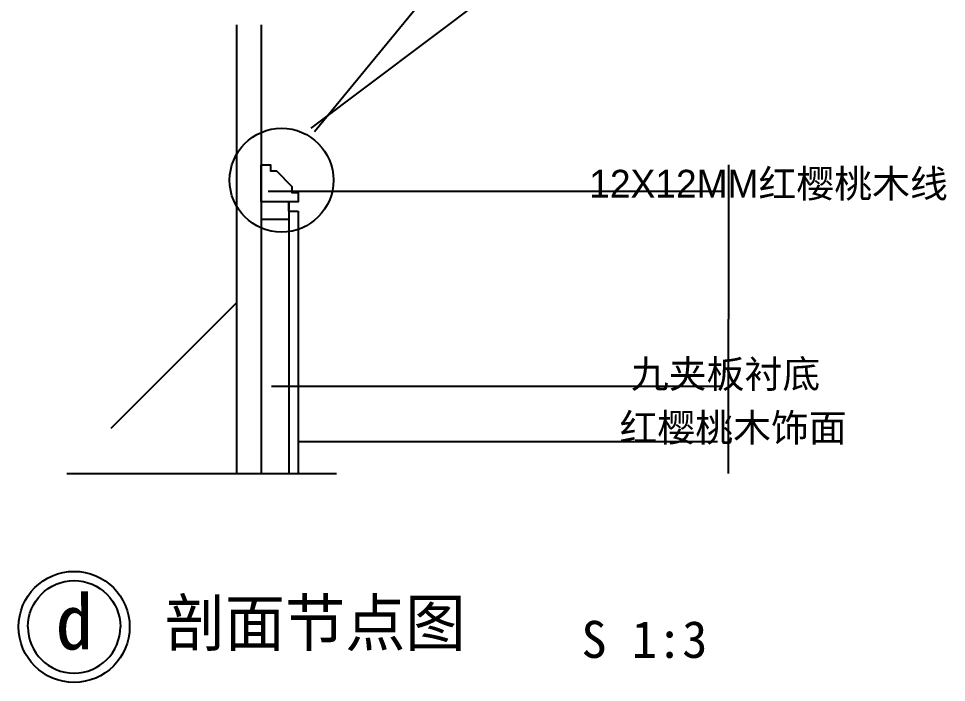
# Model space of a CAD drawing. Header units: metres. Extents: x -108198 to -106193, y -85199 to -82777.
# Drawn here: x -108198 to -106193, y -85199 to -83765 of the extents above; entities that cross this region are included whole.
import ezdxf

# ---------------------------------------------------------------- set-up
doc = ezdxf.new("R2010")
doc.units = ezdxf.units.M
for name, color, linetype in [('10', 8, 'Continuous'), ('15', 2, 'Continuous'), ('16', 3, 'Continuous'), ('17', 1, 'Continuous'), ('18', 4, 'Continuous'), ('19', 8, 'Continuous'), ('20', 1, 'Continuous'), ('7', 7, 'Continuous'), ('8', 7, 'Continuous'), ('细线', 1, 'Continuous'), ('轮廓线', 2, 'Continuous')]:
    doc.layers.add(name, color=color, linetype=linetype)
doc.dimstyles.get("Standard").update_dxf_attribs({"dimtxt": 2.5, "dimasz": 2.5, "dimexe": 1.25, "dimexo": 0.625, "dimtad": 1, "dimcen": 2.5, "dimazin": 3, "dimtfac": 1, "dimtmove": 0, "dimatfit": 3})

# ---------------------------------------------------------------- blocks, each defined once
blk = doc.blocks.new('HY-4')
at = {"layer": '20'}
for points in [[(-5, 0, -1), (5, 0, -1)], [(-5, 0, 1), (5, 0, 1)]]:
    blk.add_lwpolyline(points, format="xyb", dxfattribs=at)
blk.add_circle((0, 0), 6, dxfattribs=at)
blk.add_circle((0, 0), 6, dxfattribs=at)
blk = doc.blocks.new('_CLOSEDFILLED')
at = {"color": 0, "linetype": 'BYBLOCK'}
blk.add_solid([(-1, 0.2), (0, 0), (-1, -0.2)], dxfattribs=at)
blk = doc.blocks.new('*D1')
for p, q in [((-106664.17, -84081.09), (-106664.17, -84414.42)), ((-106664.42, -84414.42), (-106664.67, -84414.42)), ((-106664.17, -84747.75), (-106664.17, -84414.42)), ((-106664.17, -84414.42), (-106664.17, -84414.42)), ((-106663.92, -84414.42), (-106663.67, -84414.42))]:
    blk.add_line(p, q)
at = {"layer": 'Defpoints'}
for p in [(-106664.17, -84081.09), (-106664.17, -84414.42), (-106664.17, -84747.75)]:
    blk.add_point(p, dxfattribs=at)
at = {"layer": '7', "xscale": 0.25, "yscale": 0.25}
blk.add_blockref('_CLOSEDFILLED', (-106664.17, -84414.42), dxfattribs=at)
at = {"layer": '7', "xscale": 0.25, "yscale": 0.25, "rotation": 180}
blk.add_blockref('_CLOSEDFILLED', (-106664.17, -84414.42), dxfattribs=at)
at = {"layer": '7', "insert": (-106664.17, -84413.295), "char_height": 1, "attachment_point": 5}
blk.add_mtext('120', dxfattribs=at)

msp = doc.modelspace()

# ---------------------------------------------------------------- hatches: boundary and pattern name
at = {"layer": '10'}
h = msp.add_hatch(dxfattribs=at)
h.set_pattern_fill('AR-CONC', scale=26.67)
h.paths.add_polyline_path([(-107727.11, -83778.33), (-107997.8, -83778.33), (-107997.8, -84747.75), (-107727.11, -84747.75)])
h = msp.add_hatch(dxfattribs=at)
h.set_pattern_fill('ANSI32', scale=133.33)
h.paths.add_polyline_path([(-107727.11, -83778.33), (-107997.8, -83778.33), (-107997.8, -84747.75), (-107727.11, -84747.75)])
h = msp.add_hatch(dxfattribs=at)
h.set_pattern_fill('CLAY', scale=173.33)
h.paths.add_polyline_path([(-107673.78, -84161.09), (-107673.78, -84217.57, 0.14), (-107613.78, -84225.49), (-107613.78, -84161.09)])
h = msp.add_hatch(dxfattribs=at)
h.set_pattern_fill('CLAY', scale=173.33)
h.paths.add_polyline_path([(-107613.78, -84225.49, -0.14), (-107673.78, -84217.57), (-107673.78, -84747.75), (-107613.78, -84747.75)])

# ---------------------------------------------------------------- linework, layer by layer
msp.add_lwpolyline([(-107607.11, -84127.75), (-107607.11, -84141.09), (-107593.78, -84141.09), (-107593.78, -84161.09), (-107673.78, -84161.09), (-107673.78, -84081.09), (-107653.78, -84081.09), (-107653.78, -84094.42), (-107640.44, -84094.42)], close=True)
for p, q in [((-107558.82, -84009.09), (-107038.76, -83377.27)), ((-107565.49, -84002.12), (-106911.85, -83509.78))]:
    msp.add_line(p, q, dxfattribs=at)
at = {"layer": '15'}
for p, q in [((-107613.78, -84181.09), (-107613.78, -84161.09)), ((-107613.78, -84181.09), (-107593.78, -84181.09)), ((-107593.78, -84181.09), (-107593.78, -84747.75))]:
    msp.add_line(p, q, dxfattribs=at)
at = {"layer": '16'}
msp.add_line((-107673.78, -83778.33), (-107673.78, -84747.75), dxfattribs=at)
at = {"layer": '17'}
msp.add_line((-107613.78, -84161.09), (-107613.78, -84747.75), dxfattribs=at)
at = {"layer": '18'}
msp.add_line((-108093.66, -84747.75), (-107511.02, -84747.75), dxfattribs=at)
at = {"layer": '19'}
msp.add_lwpolyline([(-107517.38, -84114.37, -1), (-107741.87, -84114.37, -1)], format="xyb", close=True, dxfattribs=at)
at = {"layer": '细线'}
msp.add_line((-107727.11, -83778.33), (-107727.11, -84747.75), dxfattribs=at)
at = {"layer": '轮廓线'}
msp.add_line((-107673.78, -83778.33), (-107673.78, -84747.75), dxfattribs=at)

# ---------------------------------------------------------------- block references
at = {"layer": '8', "xscale": 20, "yscale": 20, "zscale": 20}
msp.add_blockref('HY-4', (-108078, -85079.38), dxfattribs=at)

# ---------------------------------------------------------------- texts
for s, height, p in [('d', 120, (-108118.12, -85127.94)), ('剖面节点图', 100, (-107882.12, -85120.78)), ('S 1:3', 80, (-106981.6, -85146.37))]:
    msp.add_text(s, height=height).set_placement(p)
at = {"layer": '7', "char_height": 60, "attachment_point": 1}
for s, insert in [('\\f幼圆|b0|i0|c134|p49;12X12MM红樱桃木\\f宋体|b0|i0|c134|p2;线', (-106964.74, -84091.89)), ('\\f幼圆|b0|i0|c134|p49;九夹板衬底', (-106874.79, -84503.04)), ('\\f幼圆|b0|i0|c134|p49;红樱桃木饰面', (-106899.42, -84619.01))]:
    msp.add_mtext(s, dxfattribs=dict(at, insert=insert))

# ---------------------------------------------------------------- dimensions: what is measured, and where the dimension line sits
at = {"layer": '7'}
dim = msp.add_linear_dim(base=(-106664.17, -84414.42), p1=(-106664.17, -84747.75), p2=(-106664.17, -84081.09), text='120', dimstyle='Standard', dxfattribs=at)
dim.commit()
dim.dimension.update_dxf_attribs({"geometry": '*D1', "text_midpoint": (-106664.17, -84413.295)})

# ---------------------------------------------------------------- leaders
for points in [[(-107658.31, -84138.23), (-106675.73, -84138.23)], [(-107651.21, -84559.21), (-106680.89, -84559.21)], [(-107593.78, -84678.77), (-106687.37, -84678.77)]]:
    msp.add_leader(points, dimstyle='Standard', dxfattribs=at)

doc.saveas('drawing.dxf')
